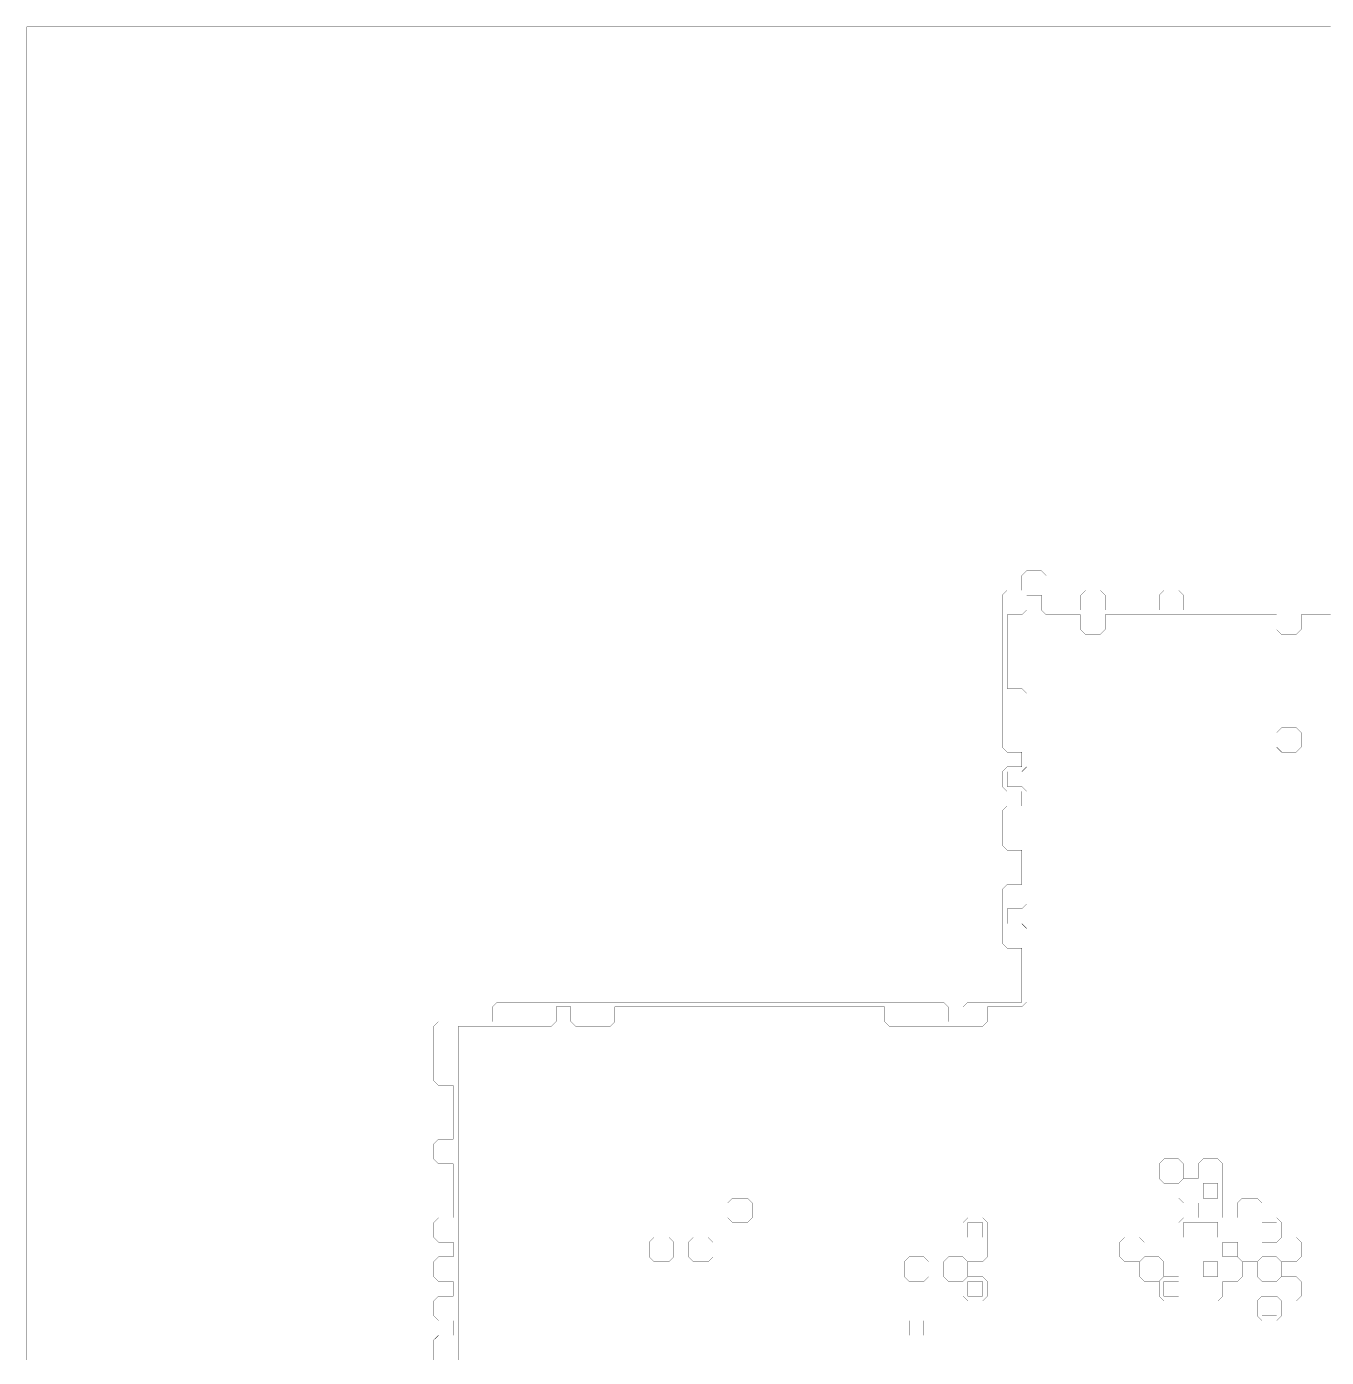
# Model space of a CAD drawing. Header units: metres. Extents: x 0 to 4990, y -4990 to 0.
# Drawn here: x 0 to 2589, y -2651 to 0 of the extents above; entities that cross this region are included whole.
import ezdxf

# ---------------------------------------------------------------- set-up
doc = ezdxf.new("R2010")
doc.units = ezdxf.units.M
doc.layers.add('conductor', color=1, linetype='Continuous')
doc.layers.add('substrate', color=5, linetype='Continuous')

msp = doc.modelspace()

# ---------------------------------------------------------------- linework, layer by layer
at = {"layer": 'conductor', "const_width": 0.5}
msp.add_lwpolyline([(2597.65625, -1171.875), (2587.890625, -1171.875), (2578.125, -1171.875), (2568.359375, -1171.875), (2558.59375, -1171.875), (2548.828125, -1171.875), (2539.0625, -1171.875), (2539.0625, -1181.640625), (2539.0625, -1191.40625), (2539.0625, -1201.171875), (2529.296875, -1210.9375), (2519.53125, -1210.9375), (2509.765625, -1210.9375), (2500, -1210.9375), (2490.234375, -1201.171875), (2490.234375, -1191.40625), (2490.234375, -1181.640625), (2490.234375, -1171.875), (2480.46875, -1171.875), (2470.703125, -1171.875), (2460.9375, -1171.875), (2451.171875, -1171.875), (2441.40625, -1171.875), (2431.640625, -1171.875), (2421.875, -1171.875), (2412.109375, -1171.875), (2402.34375, -1171.875), (2392.578125, -1171.875), (2382.8125, -1171.875), (2373.046875, -1171.875), (2363.28125, -1171.875), (2353.515625, -1171.875), (2343.75, -1171.875), (2333.984375, -1171.875), (2324.21875, -1171.875), (2314.453125, -1171.875), (2304.6875, -1171.875), (2294.921875, -1171.875), (2285.15625, -1171.875), (2275.390625, -1171.875), (2265.625, -1171.875), (2255.859375, -1171.875), (2246.09375, -1171.875), (2236.328125, -1171.875), (2226.5625, -1171.875), (2216.796875, -1171.875), (2207.03125, -1171.875), (2197.265625, -1171.875), (2187.5, -1171.875), (2177.734375, -1171.875), (2167.96875, -1171.875), (2158.203125, -1171.875), (2148.4375, -1171.875), (2148.4375, -1181.640625), (2148.4375, -1191.40625), (2148.4375, -1201.171875), (2138.671875, -1210.9375), (2128.90625, -1210.9375), (2119.140625, -1210.9375), (2109.375, -1210.9375), (2099.609375, -1201.171875), (2099.609375, -1191.40625), (2099.609375, -1181.640625), (2099.609375, -1171.875), (2089.84375, -1171.875), (2080.078125, -1171.875), (2070.3125, -1171.875), (2060.546875, -1171.875), (2050.78125, -1171.875), (2041.015625, -1171.875), (2031.25, -1171.875), (2021.484375, -1162.109375), (2021.484375, -1152.34375), (2021.484375, -1142.578125), (2021.484375, -1132.8125), (2011.71875, -1132.8125), (2001.953125, -1132.8125), (1992.1875, -1132.8125), (1992.1875, -1142.578125), (1992.1875, -1152.34375), (1992.1875, -1162.109375), (1982.421875, -1171.875), (1972.65625, -1171.875), (1962.890625, -1171.875), (1953.125, -1171.875), (1953.125, -1181.640625), (1953.125, -1191.40625), (1953.125, -1201.171875), (1953.125, -1210.9375), (1953.125, -1220.703125), (1953.125, -1230.46875), (1953.125, -1240.234375), (1953.125, -1250), (1953.125, -1259.765625), (1953.125, -1269.53125), (1953.125, -1279.296875), (1953.125, -1289.0625), (1953.125, -1298.828125), (1953.125, -1308.59375), (1953.125, -1318.359375), (1962.890625, -1318.359375), (1972.65625, -1318.359375), (1982.421875, -1318.359375), (1992.1875, -1328.125), (1992.1875, -1337.890625), (1992.1875, -1347.65625), (1992.1875, -1357.421875), (1992.1875, -1367.1875), (1992.1875, -1376.953125), (1992.1875, -1386.71875), (1992.1875, -1396.484375), (1992.1875, -1406.25), (1992.1875, -1416.015625), (1992.1875, -1425.78125), (1992.1875, -1435.546875), (1992.1875, -1445.3125), (1992.1875, -1455.078125), (1992.1875, -1464.84375), (1992.1875, -1474.609375), (1982.421875, -1484.375), (1972.65625, -1484.375), (1962.890625, -1484.375), (1953.125, -1484.375), (1953.125, -1494.140625), (1953.125, -1503.90625), (1953.125, -1513.671875), (1962.890625, -1513.671875), (1972.65625, -1513.671875), (1982.421875, -1513.671875), (1992.1875, -1523.4375), (1992.1875, -1533.203125), (1992.1875, -1542.96875), (1992.1875, -1552.734375), (1992.1875, -1562.5), (1992.1875, -1572.265625), (1992.1875, -1582.03125), (1992.1875, -1591.796875), (1992.1875, -1601.5625), (1992.1875, -1611.328125), (1992.1875, -1621.09375), (1992.1875, -1630.859375), (1992.1875, -1640.625), (1992.1875, -1650.390625), (1992.1875, -1660.15625), (1992.1875, -1669.921875), (1992.1875, -1679.6875), (1992.1875, -1689.453125), (1992.1875, -1699.21875), (1992.1875, -1708.984375), (1992.1875, -1718.75), (1992.1875, -1728.515625), (1992.1875, -1738.28125), (1992.1875, -1748.046875), (1982.421875, -1757.8125), (1972.65625, -1757.8125), (1962.890625, -1757.8125), (1953.125, -1757.8125), (1953.125, -1767.578125), (1953.125, -1777.34375), (1953.125, -1787.109375), (1962.890625, -1787.109375), (1972.65625, -1787.109375), (1982.421875, -1787.109375), (1992.1875, -1796.875), (1992.1875, -1806.640625), (1992.1875, -1816.40625), (1992.1875, -1826.171875), (1992.1875, -1835.9375), (1992.1875, -1845.703125), (1992.1875, -1855.46875), (1992.1875, -1865.234375), (1992.1875, -1875), (1992.1875, -1884.765625), (1992.1875, -1894.53125), (1992.1875, -1904.296875), (1992.1875, -1914.0625), (1992.1875, -1923.828125), (1992.1875, -1933.59375), (1992.1875, -1943.359375), (1982.421875, -1953.125), (1972.65625, -1953.125), (1962.890625, -1953.125), (1953.125, -1953.125), (1943.359375, -1953.125), (1933.59375, -1953.125), (1923.828125, -1953.125), (1914.0625, -1953.125), (1914.0625, -1962.890625), (1914.0625, -1972.65625), (1914.0625, -1982.421875), (1904.296875, -1992.1875), (1894.53125, -1992.1875), (1884.765625, -1992.1875), (1875, -1992.1875), (1865.234375, -1992.1875), (1855.46875, -1992.1875), (1845.703125, -1992.1875), (1835.9375, -1992.1875), (1826.171875, -1992.1875), (1816.40625, -1992.1875), (1806.640625, -1992.1875), (1796.875, -1992.1875), (1787.109375, -1992.1875), (1777.34375, -1992.1875), (1767.578125, -1992.1875), (1757.8125, -1992.1875), (1748.046875, -1992.1875), (1738.28125, -1992.1875), (1728.515625, -1992.1875), (1718.75, -1992.1875), (1708.984375, -1982.421875), (1708.984375, -1972.65625), (1708.984375, -1962.890625), (1708.984375, -1953.125), (1699.21875, -1953.125), (1689.453125, -1953.125), (1679.6875, -1953.125), (1669.921875, -1953.125), (1660.15625, -1953.125), (1650.390625, -1953.125), (1640.625, -1953.125), (1630.859375, -1953.125), (1621.09375, -1953.125), (1611.328125, -1953.125), (1601.5625, -1953.125), (1591.796875, -1953.125), (1582.03125, -1953.125), (1572.265625, -1953.125), (1562.5, -1953.125), (1552.734375, -1953.125), (1542.96875, -1953.125), (1533.203125, -1953.125), (1523.4375, -1953.125), (1513.671875, -1953.125), (1503.90625, -1953.125), (1494.140625, -1953.125), (1484.375, -1953.125), (1474.609375, -1953.125), (1464.84375, -1953.125), (1455.078125, -1953.125), (1445.3125, -1953.125), (1435.546875, -1953.125), (1425.78125, -1953.125), (1416.015625, -1953.125), (1406.25, -1953.125), (1396.484375, -1953.125), (1386.71875, -1953.125), (1376.953125, -1953.125), (1367.1875, -1953.125), (1357.421875, -1953.125), (1347.65625, -1953.125), (1337.890625, -1953.125), (1328.125, -1953.125), (1318.359375, -1953.125), (1308.59375, -1953.125), (1298.828125, -1953.125), (1289.0625, -1953.125), (1279.296875, -1953.125), (1269.53125, -1953.125), (1259.765625, -1953.125), (1250, -1953.125), (1240.234375, -1953.125), (1230.46875, -1953.125), (1220.703125, -1953.125), (1210.9375, -1953.125), (1201.171875, -1953.125), (1191.40625, -1953.125), (1181.640625, -1953.125), (1171.875, -1953.125), (1171.875, -1962.890625), (1171.875, -1972.65625), (1171.875, -1982.421875), (1162.109375, -1992.1875), (1152.34375, -1992.1875), (1142.578125, -1992.1875), (1132.8125, -1992.1875), (1123.046875, -1992.1875), (1113.28125, -1992.1875), (1103.515625, -1992.1875), (1093.75, -1992.1875), (1083.984375, -1982.421875), (1083.984375, -1972.65625), (1083.984375, -1962.890625), (1083.984375, -1953.125), (1074.21875, -1953.125), (1064.453125, -1953.125), (1054.6875, -1953.125), (1054.6875, -1962.890625), (1054.6875, -1972.65625), (1054.6875, -1982.421875), (1044.921875, -1992.1875), (1035.15625, -1992.1875), (1025.390625, -1992.1875), (1015.625, -1992.1875), (1005.859375, -1992.1875), (996.09375, -1992.1875), (986.328125, -1992.1875), (976.5625, -1992.1875), (966.796875, -1992.1875), (957.03125, -1992.1875), (947.265625, -1992.1875), (937.5, -1992.1875), (927.734375, -1992.1875), (917.96875, -1992.1875), (908.203125, -1992.1875), (898.4375, -1992.1875), (888.671875, -1992.1875), (878.90625, -1992.1875), (869.140625, -1992.1875), (859.375, -1992.1875), (859.375, -2001.953125), (859.375, -2011.71875), (859.375, -2021.484375), (859.375, -2031.25), (859.375, -2041.015625), (859.375, -2050.78125), (859.375, -2060.546875), (859.375, -2070.3125), (859.375, -2080.078125), (859.375, -2089.84375), (859.375, -2099.609375), (859.375, -2109.375), (859.375, -2119.140625), (859.375, -2128.90625), (859.375, -2138.671875), (859.375, -2148.4375), (859.375, -2158.203125), (859.375, -2167.96875), (859.375, -2177.734375), (859.375, -2187.5), (859.375, -2197.265625), (859.375, -2207.03125), (859.375, -2216.796875), (859.375, -2226.5625), (859.375, -2236.328125), (859.375, -2246.09375), (859.375, -2255.859375), (859.375, -2265.625), (859.375, -2275.390625), (859.375, -2285.15625), (859.375, -2294.921875), (859.375, -2304.6875), (859.375, -2314.453125), (859.375, -2324.21875), (859.375, -2333.984375), (859.375, -2343.75), (859.375, -2353.515625), (859.375, -2363.28125), (859.375, -2373.046875), (859.375, -2382.8125), (859.375, -2392.578125), (859.375, -2402.34375), (859.375, -2412.109375), (859.375, -2421.875), (859.375, -2431.640625), (859.375, -2441.40625), (859.375, -2451.171875), (859.375, -2460.9375), (859.375, -2470.703125), (859.375, -2480.46875), (859.375, -2490.234375), (859.375, -2500), (859.375, -2509.765625), (859.375, -2519.53125), (859.375, -2529.296875), (859.375, -2539.0625), (859.375, -2548.828125), (859.375, -2558.59375), (859.375, -2568.359375), (859.375, -2578.125), (859.375, -2587.890625), (859.375, -2597.65625), (859.375, -2607.421875), (859.375, -2617.1875), (859.375, -2626.953125), (859.375, -2636.71875), (859.375, -2646.484375), (859.375, -2656.25)], dxfattribs=at)
for points in [[(2490.234375, -1406.25), (2500, -1396.484375), (2509.765625, -1396.484375), (2519.53125, -1396.484375), (2529.296875, -1396.484375), (2539.0625, -1406.25), (2539.0625, -1416.015625), (2539.0625, -1425.78125), (2539.0625, -1435.546875), (2529.296875, -1445.3125), (2519.53125, -1445.3125), (2509.765625, -1445.3125), (2500, -1445.3125), (2490.234375, -1435.546875), (2490.234375, -1425.78125), (2490.234375, -1416.015625)], [(2333.984375, -2265.625), (2343.75, -2255.859375), (2353.515625, -2255.859375), (2363.28125, -2255.859375), (2373.046875, -2255.859375), (2382.8125, -2265.625), (2382.8125, -2275.390625), (2382.8125, -2285.15625), (2382.8125, -2294.921875), (2382.8125, -2304.6875), (2382.8125, -2314.453125), (2382.8125, -2324.21875), (2382.8125, -2333.984375), (2382.8125, -2343.75), (2382.8125, -2353.515625), (2382.8125, -2363.28125), (2382.8125, -2373.046875), (2392.578125, -2373.046875), (2402.34375, -2373.046875), (2412.109375, -2373.046875), (2412.109375, -2363.28125), (2412.109375, -2353.515625), (2412.109375, -2343.75), (2421.875, -2333.984375), (2431.640625, -2333.984375), (2441.40625, -2333.984375), (2451.171875, -2333.984375), (2460.9375, -2343.75), (2460.9375, -2353.515625), (2460.9375, -2363.28125), (2460.9375, -2373.046875), (2470.703125, -2373.046875), (2480.46875, -2373.046875), (2490.234375, -2373.046875), (2500, -2382.8125), (2500, -2392.578125), (2500, -2402.34375), (2500, -2412.109375), (2490.234375, -2421.875), (2480.46875, -2421.875), (2470.703125, -2421.875), (2460.9375, -2421.875), (2460.9375, -2431.640625), (2460.9375, -2441.40625), (2460.9375, -2451.171875), (2451.171875, -2460.9375), (2441.40625, -2460.9375), (2431.640625, -2460.9375), (2421.875, -2460.9375), (2412.109375, -2451.171875), (2412.109375, -2441.40625), (2412.109375, -2431.640625), (2412.109375, -2421.875), (2402.34375, -2421.875), (2392.578125, -2421.875), (2382.8125, -2421.875), (2382.8125, -2431.640625), (2382.8125, -2441.40625), (2382.8125, -2451.171875), (2392.578125, -2451.171875), (2402.34375, -2451.171875), (2412.109375, -2451.171875), (2421.875, -2460.9375), (2421.875, -2470.703125), (2421.875, -2480.46875), (2421.875, -2490.234375), (2412.109375, -2500), (2402.34375, -2500), (2392.578125, -2500), (2382.8125, -2500), (2382.8125, -2509.765625), (2382.8125, -2519.53125), (2382.8125, -2529.296875), (2373.046875, -2539.0625), (2363.28125, -2539.0625), (2353.515625, -2539.0625), (2343.75, -2539.0625), (2333.984375, -2539.0625), (2324.21875, -2539.0625), (2314.453125, -2539.0625), (2304.6875, -2539.0625), (2294.921875, -2539.0625), (2285.15625, -2539.0625), (2275.390625, -2539.0625), (2265.625, -2539.0625), (2255.859375, -2529.296875), (2255.859375, -2519.53125), (2255.859375, -2509.765625), (2255.859375, -2500), (2265.625, -2490.234375), (2275.390625, -2490.234375), (2285.15625, -2490.234375), (2294.921875, -2490.234375), (2294.921875, -2480.46875), (2294.921875, -2470.703125), (2294.921875, -2460.9375), (2294.921875, -2451.171875), (2294.921875, -2441.40625), (2294.921875, -2431.640625), (2294.921875, -2421.875), (2294.921875, -2412.109375), (2294.921875, -2402.34375), (2294.921875, -2392.578125), (2294.921875, -2382.8125), (2304.6875, -2373.046875), (2314.453125, -2373.046875), (2324.21875, -2373.046875), (2333.984375, -2373.046875), (2333.984375, -2363.28125), (2333.984375, -2353.515625), (2333.984375, -2343.75), (2324.21875, -2343.75), (2314.453125, -2343.75), (2304.6875, -2343.75), (2294.921875, -2333.984375), (2294.921875, -2324.21875), (2294.921875, -2314.453125), (2294.921875, -2304.6875), (2304.6875, -2294.921875), (2314.453125, -2294.921875), (2324.21875, -2294.921875), (2333.984375, -2294.921875), (2333.984375, -2285.15625), (2333.984375, -2275.390625)], [(2255.859375, -2265.625), (2265.625, -2255.859375), (2275.390625, -2255.859375), (2285.15625, -2255.859375), (2294.921875, -2255.859375), (2304.6875, -2265.625), (2304.6875, -2275.390625), (2304.6875, -2285.15625), (2304.6875, -2294.921875), (2294.921875, -2304.6875), (2285.15625, -2304.6875), (2275.390625, -2304.6875), (2265.625, -2304.6875), (2255.859375, -2294.921875), (2255.859375, -2285.15625), (2255.859375, -2275.390625)], [(1396.484375, -2343.75), (1406.25, -2333.984375), (1416.015625, -2333.984375), (1425.78125, -2333.984375), (1435.546875, -2333.984375), (1445.3125, -2343.75), (1445.3125, -2353.515625), (1445.3125, -2363.28125), (1445.3125, -2373.046875), (1435.546875, -2382.8125), (1425.78125, -2382.8125), (1416.015625, -2382.8125), (1406.25, -2382.8125), (1396.484375, -2373.046875), (1396.484375, -2363.28125), (1396.484375, -2353.515625)], [(1865.234375, -2382.8125), (1875, -2373.046875), (1884.765625, -2373.046875), (1894.53125, -2373.046875), (1904.296875, -2373.046875), (1914.0625, -2382.8125), (1914.0625, -2392.578125), (1914.0625, -2402.34375), (1914.0625, -2412.109375), (1914.0625, -2421.875), (1914.0625, -2431.640625), (1914.0625, -2441.40625), (1914.0625, -2451.171875), (1904.296875, -2460.9375), (1894.53125, -2460.9375), (1884.765625, -2460.9375), (1875, -2460.9375), (1865.234375, -2451.171875), (1865.234375, -2441.40625), (1865.234375, -2431.640625), (1865.234375, -2421.875), (1865.234375, -2412.109375), (1865.234375, -2402.34375), (1865.234375, -2392.578125)], [(1240.234375, -2421.875), (1250, -2412.109375), (1259.765625, -2412.109375), (1269.53125, -2412.109375), (1279.296875, -2412.109375), (1289.0625, -2421.875), (1289.0625, -2431.640625), (1289.0625, -2441.40625), (1289.0625, -2451.171875), (1279.296875, -2460.9375), (1269.53125, -2460.9375), (1259.765625, -2460.9375), (1250, -2460.9375), (1240.234375, -2451.171875), (1240.234375, -2441.40625), (1240.234375, -2431.640625)], [(1318.359375, -2421.875), (1328.125, -2412.109375), (1337.890625, -2412.109375), (1347.65625, -2412.109375), (1357.421875, -2412.109375), (1367.1875, -2421.875), (1367.1875, -2431.640625), (1367.1875, -2441.40625), (1367.1875, -2451.171875), (1357.421875, -2460.9375), (1347.65625, -2460.9375), (1337.890625, -2460.9375), (1328.125, -2460.9375), (1318.359375, -2451.171875), (1318.359375, -2441.40625), (1318.359375, -2431.640625)], [(2177.734375, -2421.875), (2187.5, -2412.109375), (2197.265625, -2412.109375), (2207.03125, -2412.109375), (2216.796875, -2412.109375), (2226.5625, -2421.875), (2226.5625, -2431.640625), (2226.5625, -2441.40625), (2226.5625, -2451.171875), (2216.796875, -2460.9375), (2207.03125, -2460.9375), (2197.265625, -2460.9375), (2187.5, -2460.9375), (2177.734375, -2451.171875), (2177.734375, -2441.40625), (2177.734375, -2431.640625)], [(2490.234375, -2421.875), (2500, -2412.109375), (2509.765625, -2412.109375), (2519.53125, -2412.109375), (2529.296875, -2412.109375), (2539.0625, -2421.875), (2539.0625, -2431.640625), (2539.0625, -2441.40625), (2539.0625, -2451.171875), (2529.296875, -2460.9375), (2519.53125, -2460.9375), (2509.765625, -2460.9375), (2500, -2460.9375), (2490.234375, -2451.171875), (2490.234375, -2441.40625), (2490.234375, -2431.640625)], [(1748.046875, -2460.9375), (1757.8125, -2451.171875), (1767.578125, -2451.171875), (1777.34375, -2451.171875), (1787.109375, -2451.171875), (1796.875, -2460.9375), (1796.875, -2470.703125), (1796.875, -2480.46875), (1796.875, -2490.234375), (1787.109375, -2500), (1777.34375, -2500), (1767.578125, -2500), (1757.8125, -2500), (1748.046875, -2490.234375), (1748.046875, -2480.46875), (1748.046875, -2470.703125)], [(1826.171875, -2460.9375), (1835.9375, -2451.171875), (1845.703125, -2451.171875), (1855.46875, -2451.171875), (1865.234375, -2451.171875), (1875, -2460.9375), (1875, -2470.703125), (1875, -2480.46875), (1875, -2490.234375), (1865.234375, -2500), (1855.46875, -2500), (1845.703125, -2500), (1835.9375, -2500), (1826.171875, -2490.234375), (1826.171875, -2480.46875), (1826.171875, -2470.703125)], [(2216.796875, -2460.9375), (2226.5625, -2451.171875), (2236.328125, -2451.171875), (2246.09375, -2451.171875), (2255.859375, -2451.171875), (2265.625, -2460.9375), (2265.625, -2470.703125), (2265.625, -2480.46875), (2265.625, -2490.234375), (2255.859375, -2500), (2246.09375, -2500), (2236.328125, -2500), (2226.5625, -2500), (2216.796875, -2490.234375), (2216.796875, -2480.46875), (2216.796875, -2470.703125)], [(2451.171875, -2460.9375), (2460.9375, -2451.171875), (2470.703125, -2451.171875), (2480.46875, -2451.171875), (2490.234375, -2451.171875), (2500, -2460.9375), (2500, -2470.703125), (2500, -2480.46875), (2500, -2490.234375), (2490.234375, -2500), (2480.46875, -2500), (2470.703125, -2500), (2460.9375, -2500), (2451.171875, -2490.234375), (2451.171875, -2480.46875), (2451.171875, -2470.703125)], [(1865.234375, -2500), (1875, -2490.234375), (1884.765625, -2490.234375), (1894.53125, -2490.234375), (1904.296875, -2490.234375), (1914.0625, -2500), (1914.0625, -2509.765625), (1914.0625, -2519.53125), (1914.0625, -2529.296875), (1904.296875, -2539.0625), (1894.53125, -2539.0625), (1884.765625, -2539.0625), (1875, -2539.0625), (1865.234375, -2529.296875), (1865.234375, -2519.53125), (1865.234375, -2509.765625)], [(2490.234375, -2500), (2500, -2490.234375), (2509.765625, -2490.234375), (2519.53125, -2490.234375), (2529.296875, -2490.234375), (2539.0625, -2500), (2539.0625, -2509.765625), (2539.0625, -2519.53125), (2539.0625, -2529.296875), (2529.296875, -2539.0625), (2519.53125, -2539.0625), (2509.765625, -2539.0625), (2500, -2539.0625), (2490.234375, -2529.296875), (2490.234375, -2519.53125), (2490.234375, -2509.765625)], [(2451.171875, -2539.0625), (2460.9375, -2529.296875), (2470.703125, -2529.296875), (2480.46875, -2529.296875), (2490.234375, -2529.296875), (2500, -2539.0625), (2500, -2548.828125), (2500, -2558.59375), (2500, -2568.359375), (2490.234375, -2578.125), (2480.46875, -2578.125), (2470.703125, -2578.125), (2460.9375, -2578.125), (2451.171875, -2568.359375), (2451.171875, -2558.59375), (2451.171875, -2548.828125)]]:
    msp.add_lwpolyline(points, close=True, dxfattribs=at)
at = {"layer": 'substrate', "const_width": 0.5}
for points in [[(2597.65625, 0), (2587.890625, 0), (2578.125, 0), (2568.359375, 0), (2558.59375, 0), (2548.828125, 0), (2539.0625, 0), (2529.296875, 0), (2519.53125, 0), (2509.765625, 0), (2500, 0), (2490.234375, 0), (2480.46875, 0), (2470.703125, 0), (2460.9375, 0), (2451.171875, 0), (2441.40625, 0), (2431.640625, 0), (2421.875, 0), (2412.109375, 0), (2402.34375, 0), (2392.578125, 0), (2382.8125, 0), (2373.046875, 0), (2363.28125, 0), (2353.515625, 0), (2343.75, 0), (2333.984375, 0), (2324.21875, 0), (2314.453125, 0), (2304.6875, 0), (2294.921875, 0), (2285.15625, 0), (2275.390625, 0), (2265.625, 0), (2255.859375, 0), (2246.09375, 0), (2236.328125, 0), (2226.5625, 0), (2216.796875, 0), (2207.03125, 0), (2197.265625, 0), (2187.5, 0), (2177.734375, 0), (2167.96875, 0), (2158.203125, 0), (2148.4375, 0), (2138.671875, 0), (2128.90625, 0), (2119.140625, 0), (2109.375, 0), (2099.609375, 0), (2089.84375, 0), (2080.078125, 0), (2070.3125, 0), (2060.546875, 0), (2050.78125, 0), (2041.015625, 0), (2031.25, 0), (2021.484375, 0), (2011.71875, 0), (2001.953125, 0), (1992.1875, 0), (1982.421875, 0), (1972.65625, 0), (1962.890625, 0), (1953.125, 0), (1943.359375, 0), (1933.59375, 0), (1923.828125, 0), (1914.0625, 0), (1904.296875, 0), (1894.53125, 0), (1884.765625, 0), (1875, 0), (1865.234375, 0), (1855.46875, 0), (1845.703125, 0), (1835.9375, 0), (1826.171875, 0), (1816.40625, 0), (1806.640625, 0), (1796.875, 0), (1787.109375, 0), (1777.34375, 0), (1767.578125, 0), (1757.8125, 0), (1748.046875, 0), (1738.28125, 0), (1728.515625, 0), (1718.75, 0), (1708.984375, 0), (1699.21875, 0), (1689.453125, 0), (1679.6875, 0), (1669.921875, 0), (1660.15625, 0), (1650.390625, 0), (1640.625, 0), (1630.859375, 0), (1621.09375, 0), (1611.328125, 0), (1601.5625, 0), (1591.796875, 0), (1582.03125, 0), (1572.265625, 0), (1562.5, 0), (1552.734375, 0), (1542.96875, 0), (1533.203125, 0), (1523.4375, 0), (1513.671875, 0), (1503.90625, 0), (1494.140625, 0), (1484.375, 0), (1474.609375, 0), (1464.84375, 0), (1455.078125, 0), (1445.3125, 0), (1435.546875, 0), (1425.78125, 0), (1416.015625, 0), (1406.25, 0), (1396.484375, 0), (1386.71875, 0), (1376.953125, 0), (1367.1875, 0), (1357.421875, 0), (1347.65625, 0), (1337.890625, 0), (1328.125, 0), (1318.359375, 0), (1308.59375, 0), (1298.828125, 0), (1289.0625, 0), (1279.296875, 0), (1269.53125, 0), (1259.765625, 0), (1250, 0), (1240.234375, 0), (1230.46875, 0), (1220.703125, 0), (1210.9375, 0), (1201.171875, 0), (1191.40625, 0), (1181.640625, 0), (1171.875, 0), (1162.109375, 0), (1152.34375, 0), (1142.578125, 0), (1132.8125, 0), (1123.046875, 0), (1113.28125, 0), (1103.515625, 0), (1093.75, 0), (1083.984375, 0), (1074.21875, 0), (1064.453125, 0), (1054.6875, 0), (1044.921875, 0), (1035.15625, 0), (1025.390625, 0), (1015.625, 0), (1005.859375, 0), (996.09375, 0), (986.328125, 0), (976.5625, 0), (966.796875, 0), (957.03125, 0), (947.265625, 0), (937.5, 0), (927.734375, 0), (917.96875, 0), (908.203125, 0), (898.4375, 0), (888.671875, 0), (878.90625, 0), (869.140625, 0), (859.375, 0), (849.609375, 0), (839.84375, 0), (830.078125, 0), (820.3125, 0), (810.546875, 0), (800.78125, 0), (791.015625, 0), (781.25, 0), (771.484375, 0), (761.71875, 0), (751.953125, 0), (742.1875, 0), (732.421875, 0), (722.65625, 0), (712.890625, 0), (703.125, 0), (693.359375, 0), (683.59375, 0), (673.828125, 0), (664.0625, 0), (654.296875, 0), (644.53125, 0), (634.765625, 0), (625, 0), (615.234375, 0), (605.46875, 0), (595.703125, 0), (585.9375, 0), (576.171875, 0), (566.40625, 0), (556.640625, 0), (546.875, 0), (537.109375, 0), (527.34375, 0), (517.578125, 0), (507.8125, 0), (498.046875, 0), (488.28125, 0), (478.515625, 0), (468.75, 0), (458.984375, 0), (449.21875, 0), (439.453125, 0), (429.6875, 0), (419.921875, 0), (410.15625, 0), (400.390625, 0), (390.625, 0), (380.859375, 0), (371.09375, 0), (361.328125, 0), (351.5625, 0), (341.796875, 0), (332.03125, 0), (322.265625, 0), (312.5, 0), (302.734375, 0), (292.96875, 0), (283.203125, 0), (273.4375, 0), (263.671875, 0), (253.90625, 0), (244.140625, 0), (234.375, 0), (224.609375, 0), (214.84375, 0), (205.078125, 0), (195.3125, 0), (185.546875, 0), (175.78125, 0), (166.015625, 0), (156.25, 0), (146.484375, 0), (136.71875, 0), (126.953125, 0), (117.1875, 0), (107.421875, 0), (97.65625, 0), (87.890625, 0), (78.125, 0), (68.359375, 0), (58.59375, 0), (48.828125, 0), (39.0625, 0), (29.296875, 0), (19.53125, 0), (9.765625, 0), (0, 0), (0, -9.765625), (0, -19.53125), (0, -29.296875), (0, -39.0625), (0, -48.828125), (0, -58.59375), (0, -68.359375), (0, -78.125), (0, -87.890625), (0, -97.65625), (0, -107.421875), (0, -117.1875), (0, -126.953125), (0, -136.71875), (0, -146.484375), (0, -156.25), (0, -166.015625), (0, -175.78125), (0, -185.546875), (0, -195.3125), (0, -205.078125), (0, -214.84375), (0, -224.609375), (0, -234.375), (0, -244.140625), (0, -253.90625), (0, -263.671875), (0, -273.4375), (0, -283.203125), (0, -292.96875), (0, -302.734375), (0, -312.5), (0, -322.265625), (0, -332.03125), (0, -341.796875), (0, -351.5625), (0, -361.328125), (0, -371.09375), (0, -380.859375), (0, -390.625), (0, -400.390625), (0, -410.15625), (0, -419.921875), (0, -429.6875), (0, -439.453125), (0, -449.21875), (0, -458.984375), (0, -468.75), (0, -478.515625), (0, -488.28125), (0, -498.046875), (0, -507.8125), (0, -517.578125), (0, -527.34375), (0, -537.109375), (0, -546.875), (0, -556.640625), (0, -566.40625), (0, -576.171875), (0, -585.9375), (0, -595.703125), (0, -605.46875), (0, -615.234375), (0, -625), (0, -634.765625), (0, -644.53125), (0, -654.296875), (0, -664.0625), (0, -673.828125), (0, -683.59375), (0, -693.359375), (0, -703.125), (0, -712.890625), (0, -722.65625), (0, -732.421875), (0, -742.1875), (0, -751.953125), (0, -761.71875), (0, -771.484375), (0, -781.25), (0, -791.015625), (0, -800.78125), (0, -810.546875), (0, -820.3125), (0, -830.078125), (0, -839.84375), (0, -849.609375), (0, -859.375), (0, -869.140625), (0, -878.90625), (0, -888.671875), (0, -898.4375), (0, -908.203125), (0, -917.96875), (0, -927.734375), (0, -937.5), (0, -947.265625), (0, -957.03125), (0, -966.796875), (0, -976.5625), (0, -986.328125), (0, -996.09375), (0, -1005.859375), (0, -1015.625), (0, -1025.390625), (0, -1035.15625), (0, -1044.921875), (0, -1054.6875), (0, -1064.453125), (0, -1074.21875), (0, -1083.984375), (0, -1093.75), (0, -1103.515625), (0, -1113.28125), (0, -1123.046875), (0, -1132.8125), (0, -1142.578125), (0, -1152.34375), (0, -1162.109375), (0, -1171.875), (0, -1181.640625), (0, -1191.40625), (0, -1201.171875), (0, -1210.9375), (0, -1220.703125), (0, -1230.46875), (0, -1240.234375), (0, -1250), (0, -1259.765625), (0, -1269.53125), (0, -1279.296875), (0, -1289.0625), (0, -1298.828125), (0, -1308.59375), (0, -1318.359375), (0, -1328.125), (0, -1337.890625), (0, -1347.65625), (0, -1357.421875), (0, -1367.1875), (0, -1376.953125), (0, -1386.71875), (0, -1396.484375), (0, -1406.25), (0, -1416.015625), (0, -1425.78125), (0, -1435.546875), (0, -1445.3125), (0, -1455.078125), (0, -1464.84375), (0, -1474.609375), (0, -1484.375), (0, -1494.140625), (0, -1503.90625), (0, -1513.671875), (0, -1523.4375), (0, -1533.203125), (0, -1542.96875), (0, -1552.734375), (0, -1562.5), (0, -1572.265625), (0, -1582.03125), (0, -1591.796875), (0, -1601.5625), (0, -1611.328125), (0, -1621.09375), (0, -1630.859375), (0, -1640.625), (0, -1650.390625), (0, -1660.15625), (0, -1669.921875), (0, -1679.6875), (0, -1689.453125), (0, -1699.21875), (0, -1708.984375), (0, -1718.75), (0, -1728.515625), (0, -1738.28125), (0, -1748.046875), (0, -1757.8125), (0, -1767.578125), (0, -1777.34375), (0, -1787.109375), (0, -1796.875), (0, -1806.640625), (0, -1816.40625), (0, -1826.171875), (0, -1835.9375), (0, -1845.703125), (0, -1855.46875), (0, -1865.234375), (0, -1875), (0, -1884.765625), (0, -1894.53125), (0, -1904.296875), (0, -1914.0625), (0, -1923.828125), (0, -1933.59375), (0, -1943.359375), (0, -1953.125), (0, -1962.890625), (0, -1972.65625), (0, -1982.421875), (0, -1992.1875), (0, -2001.953125), (0, -2011.71875), (0, -2021.484375), (0, -2031.25), (0, -2041.015625), (0, -2050.78125), (0, -2060.546875), (0, -2070.3125), (0, -2080.078125), (0, -2089.84375), (0, -2099.609375), (0, -2109.375), (0, -2119.140625), (0, -2128.90625), (0, -2138.671875), (0, -2148.4375), (0, -2158.203125), (0, -2167.96875), (0, -2177.734375), (0, -2187.5), (0, -2197.265625), (0, -2207.03125), (0, -2216.796875), (0, -2226.5625), (0, -2236.328125), (0, -2246.09375), (0, -2255.859375), (0, -2265.625), (0, -2275.390625), (0, -2285.15625), (0, -2294.921875), (0, -2304.6875), (0, -2314.453125), (0, -2324.21875), (0, -2333.984375), (0, -2343.75), (0, -2353.515625), (0, -2363.28125), (0, -2373.046875), (0, -2382.8125), (0, -2392.578125), (0, -2402.34375), (0, -2412.109375), (0, -2421.875), (0, -2431.640625), (0, -2441.40625), (0, -2451.171875), (0, -2460.9375), (0, -2470.703125), (0, -2480.46875), (0, -2490.234375), (0, -2500), (0, -2509.765625), (0, -2519.53125), (0, -2529.296875), (0, -2539.0625), (0, -2548.828125), (0, -2558.59375), (0, -2568.359375), (0, -2578.125), (0, -2587.890625), (0, -2597.65625), (0, -2607.421875), (0, -2617.1875), (0, -2626.953125), (0, -2636.71875), (0, -2646.484375), (0, -2656.25)], [(810.546875, -2656.25), (810.546875, -2646.484375), (810.546875, -2636.71875), (810.546875, -2626.953125), (810.546875, -2617.1875), (820.3125, -2607.421875), (830.078125, -2607.421875), (839.84375, -2607.421875), (849.609375, -2607.421875), (849.609375, -2597.65625), (849.609375, -2587.890625), (849.609375, -2578.125), (839.84375, -2578.125), (830.078125, -2578.125), (820.3125, -2578.125), (810.546875, -2568.359375), (810.546875, -2558.59375), (810.546875, -2548.828125), (810.546875, -2539.0625), (820.3125, -2529.296875), (830.078125, -2529.296875), (839.84375, -2529.296875), (849.609375, -2529.296875), (849.609375, -2519.53125), (849.609375, -2509.765625), (849.609375, -2500), (839.84375, -2500), (830.078125, -2500), (820.3125, -2500), (810.546875, -2490.234375), (810.546875, -2480.46875), (810.546875, -2470.703125), (810.546875, -2460.9375), (820.3125, -2451.171875), (830.078125, -2451.171875), (839.84375, -2451.171875), (849.609375, -2451.171875), (849.609375, -2441.40625), (849.609375, -2431.640625), (849.609375, -2421.875), (839.84375, -2421.875), (830.078125, -2421.875), (820.3125, -2421.875), (810.546875, -2412.109375), (810.546875, -2402.34375), (810.546875, -2392.578125), (810.546875, -2382.8125), (820.3125, -2373.046875), (830.078125, -2373.046875), (839.84375, -2373.046875), (849.609375, -2373.046875), (849.609375, -2363.28125), (849.609375, -2353.515625), (849.609375, -2343.75), (849.609375, -2333.984375), (849.609375, -2324.21875), (849.609375, -2314.453125), (849.609375, -2304.6875), (849.609375, -2294.921875), (849.609375, -2285.15625), (849.609375, -2275.390625), (849.609375, -2265.625), (839.84375, -2265.625), (830.078125, -2265.625), (820.3125, -2265.625), (810.546875, -2255.859375), (810.546875, -2246.09375), (810.546875, -2236.328125), (810.546875, -2226.5625), (820.3125, -2216.796875), (830.078125, -2216.796875), (839.84375, -2216.796875), (849.609375, -2216.796875), (849.609375, -2207.03125), (849.609375, -2197.265625), (849.609375, -2187.5), (849.609375, -2177.734375), (849.609375, -2167.96875), (849.609375, -2158.203125), (849.609375, -2148.4375), (849.609375, -2138.671875), (849.609375, -2128.90625), (849.609375, -2119.140625), (849.609375, -2109.375), (839.84375, -2109.375), (830.078125, -2109.375), (820.3125, -2109.375), (810.546875, -2099.609375), (810.546875, -2089.84375), (810.546875, -2080.078125), (810.546875, -2070.3125), (810.546875, -2060.546875), (810.546875, -2050.78125), (810.546875, -2041.015625), (810.546875, -2031.25), (810.546875, -2021.484375), (810.546875, -2011.71875), (810.546875, -2001.953125), (810.546875, -1992.1875), (820.3125, -1982.421875), (830.078125, -1982.421875), (839.84375, -1982.421875), (849.609375, -1982.421875), (859.375, -1982.421875), (869.140625, -1982.421875), (878.90625, -1982.421875), (888.671875, -1982.421875), (898.4375, -1982.421875), (908.203125, -1982.421875), (917.96875, -1982.421875), (927.734375, -1982.421875), (927.734375, -1972.65625), (927.734375, -1962.890625), (927.734375, -1953.125), (937.5, -1943.359375), (947.265625, -1943.359375), (957.03125, -1943.359375), (966.796875, -1943.359375), (976.5625, -1943.359375), (986.328125, -1943.359375), (996.09375, -1943.359375), (1005.859375, -1943.359375), (1015.625, -1943.359375), (1025.390625, -1943.359375), (1035.15625, -1943.359375), (1044.921875, -1943.359375), (1054.6875, -1943.359375), (1064.453125, -1943.359375), (1074.21875, -1943.359375), (1083.984375, -1943.359375), (1093.75, -1943.359375), (1103.515625, -1943.359375), (1113.28125, -1943.359375), (1123.046875, -1943.359375), (1132.8125, -1943.359375), (1142.578125, -1943.359375), (1152.34375, -1943.359375), (1162.109375, -1943.359375), (1171.875, -1943.359375), (1181.640625, -1943.359375), (1191.40625, -1943.359375), (1201.171875, -1943.359375), (1210.9375, -1943.359375), (1220.703125, -1943.359375), (1230.46875, -1943.359375), (1240.234375, -1943.359375), (1250, -1943.359375), (1259.765625, -1943.359375), (1269.53125, -1943.359375), (1279.296875, -1943.359375), (1289.0625, -1943.359375), (1298.828125, -1943.359375), (1308.59375, -1943.359375), (1318.359375, -1943.359375), (1328.125, -1943.359375), (1337.890625, -1943.359375), (1347.65625, -1943.359375), (1357.421875, -1943.359375), (1367.1875, -1943.359375), (1376.953125, -1943.359375), (1386.71875, -1943.359375), (1396.484375, -1943.359375), (1406.25, -1943.359375), (1416.015625, -1943.359375), (1425.78125, -1943.359375), (1435.546875, -1943.359375), (1445.3125, -1943.359375), (1455.078125, -1943.359375), (1464.84375, -1943.359375), (1474.609375, -1943.359375), (1484.375, -1943.359375), (1494.140625, -1943.359375), (1503.90625, -1943.359375), (1513.671875, -1943.359375), (1523.4375, -1943.359375), (1533.203125, -1943.359375), (1542.96875, -1943.359375), (1552.734375, -1943.359375), (1562.5, -1943.359375), (1572.265625, -1943.359375), (1582.03125, -1943.359375), (1591.796875, -1943.359375), (1601.5625, -1943.359375), (1611.328125, -1943.359375), (1621.09375, -1943.359375), (1630.859375, -1943.359375), (1640.625, -1943.359375), (1650.390625, -1943.359375), (1660.15625, -1943.359375), (1669.921875, -1943.359375), (1679.6875, -1943.359375), (1689.453125, -1943.359375), (1699.21875, -1943.359375), (1708.984375, -1943.359375), (1718.75, -1943.359375), (1728.515625, -1943.359375), (1738.28125, -1943.359375), (1748.046875, -1943.359375), (1757.8125, -1943.359375), (1767.578125, -1943.359375), (1777.34375, -1943.359375), (1787.109375, -1943.359375), (1796.875, -1943.359375), (1806.640625, -1943.359375), (1816.40625, -1943.359375), (1826.171875, -1943.359375), (1835.9375, -1953.125), (1835.9375, -1962.890625), (1835.9375, -1972.65625), (1835.9375, -1982.421875), (1845.703125, -1982.421875), (1855.46875, -1982.421875), (1865.234375, -1982.421875), (1865.234375, -1972.65625), (1865.234375, -1962.890625), (1865.234375, -1953.125), (1875, -1943.359375), (1884.765625, -1943.359375), (1894.53125, -1943.359375), (1904.296875, -1943.359375), (1914.0625, -1943.359375), (1923.828125, -1943.359375), (1933.59375, -1943.359375), (1943.359375, -1943.359375), (1953.125, -1943.359375), (1962.890625, -1943.359375), (1972.65625, -1943.359375), (1982.421875, -1943.359375), (1982.421875, -1933.59375), (1982.421875, -1923.828125), (1982.421875, -1914.0625), (1982.421875, -1904.296875), (1982.421875, -1894.53125), (1982.421875, -1884.765625), (1982.421875, -1875), (1982.421875, -1865.234375), (1982.421875, -1855.46875), (1982.421875, -1845.703125), (1982.421875, -1835.9375), (1972.65625, -1835.9375), (1962.890625, -1835.9375), (1953.125, -1835.9375), (1943.359375, -1826.171875), (1943.359375, -1816.40625), (1943.359375, -1806.640625), (1943.359375, -1796.875), (1943.359375, -1787.109375), (1943.359375, -1777.34375), (1943.359375, -1767.578125), (1943.359375, -1757.8125), (1943.359375, -1748.046875), (1943.359375, -1738.28125), (1943.359375, -1728.515625), (1943.359375, -1718.75), (1953.125, -1708.984375), (1962.890625, -1708.984375), (1972.65625, -1708.984375), (1982.421875, -1708.984375), (1982.421875, -1699.21875), (1982.421875, -1689.453125), (1982.421875, -1679.6875), (1982.421875, -1669.921875), (1982.421875, -1660.15625), (1982.421875, -1650.390625), (1982.421875, -1640.625), (1972.65625, -1640.625), (1962.890625, -1640.625), (1953.125, -1640.625), (1943.359375, -1630.859375), (1943.359375, -1621.09375), (1943.359375, -1611.328125), (1943.359375, -1601.5625), (1943.359375, -1591.796875), (1943.359375, -1582.03125), (1943.359375, -1572.265625), (1943.359375, -1562.5), (1953.125, -1552.734375), (1962.890625, -1552.734375), (1972.65625, -1552.734375), (1982.421875, -1552.734375), (1982.421875, -1542.96875), (1982.421875, -1533.203125), (1982.421875, -1523.4375), (1972.65625, -1523.4375), (1962.890625, -1523.4375), (1953.125, -1523.4375), (1943.359375, -1513.671875), (1943.359375, -1503.90625), (1943.359375, -1494.140625), (1943.359375, -1484.375), (1953.125, -1474.609375), (1962.890625, -1474.609375), (1972.65625, -1474.609375), (1982.421875, -1474.609375), (1982.421875, -1464.84375), (1982.421875, -1455.078125), (1982.421875, -1445.3125), (1972.65625, -1445.3125), (1962.890625, -1445.3125), (1953.125, -1445.3125), (1943.359375, -1435.546875), (1943.359375, -1425.78125), (1943.359375, -1416.015625), (1943.359375, -1406.25), (1943.359375, -1396.484375), (1943.359375, -1386.71875), (1943.359375, -1376.953125), (1943.359375, -1367.1875), (1943.359375, -1357.421875), (1943.359375, -1347.65625), (1943.359375, -1337.890625), (1943.359375, -1328.125), (1943.359375, -1318.359375), (1943.359375, -1308.59375), (1943.359375, -1298.828125), (1943.359375, -1289.0625), (1943.359375, -1279.296875), (1943.359375, -1269.53125), (1943.359375, -1259.765625), (1943.359375, -1250), (1943.359375, -1240.234375), (1943.359375, -1230.46875), (1943.359375, -1220.703125), (1943.359375, -1210.9375), (1943.359375, -1201.171875), (1943.359375, -1191.40625), (1943.359375, -1181.640625), (1943.359375, -1171.875), (1943.359375, -1162.109375), (1943.359375, -1152.34375), (1943.359375, -1142.578125), (1943.359375, -1132.8125), (1953.125, -1123.046875), (1962.890625, -1123.046875), (1972.65625, -1123.046875), (1982.421875, -1123.046875), (1982.421875, -1113.28125), (1982.421875, -1103.515625), (1982.421875, -1093.75), (1992.1875, -1083.984375), (2001.953125, -1083.984375), (2011.71875, -1083.984375), (2021.484375, -1083.984375), (2031.25, -1093.75), (2031.25, -1103.515625), (2031.25, -1113.28125), (2031.25, -1123.046875), (2031.25, -1132.8125), (2031.25, -1142.578125), (2031.25, -1152.34375), (2031.25, -1162.109375), (2041.015625, -1162.109375), (2050.78125, -1162.109375), (2060.546875, -1162.109375), (2070.3125, -1162.109375), (2080.078125, -1162.109375), (2089.84375, -1162.109375), (2099.609375, -1162.109375), (2099.609375, -1152.34375), (2099.609375, -1142.578125), (2099.609375, -1132.8125), (2109.375, -1123.046875), (2119.140625, -1123.046875), (2128.90625, -1123.046875), (2138.671875, -1123.046875), (2148.4375, -1132.8125), (2148.4375, -1142.578125), (2148.4375, -1152.34375), (2148.4375, -1162.109375), (2158.203125, -1162.109375), (2167.96875, -1162.109375), (2177.734375, -1162.109375), (2187.5, -1162.109375), (2197.265625, -1162.109375), (2207.03125, -1162.109375), (2216.796875, -1162.109375), (2226.5625, -1162.109375), (2236.328125, -1162.109375), (2246.09375, -1162.109375), (2255.859375, -1162.109375), (2255.859375, -1152.34375), (2255.859375, -1142.578125), (2255.859375, -1132.8125), (2265.625, -1123.046875), (2275.390625, -1123.046875), (2285.15625, -1123.046875), (2294.921875, -1123.046875), (2304.6875, -1132.8125), (2304.6875, -1142.578125), (2304.6875, -1152.34375), (2304.6875, -1162.109375), (2314.453125, -1162.109375), (2324.21875, -1162.109375), (2333.984375, -1162.109375), (2343.75, -1162.109375), (2353.515625, -1162.109375), (2363.28125, -1162.109375), (2373.046875, -1162.109375), (2382.8125, -1162.109375), (2392.578125, -1162.109375), (2402.34375, -1162.109375), (2412.109375, -1162.109375), (2421.875, -1162.109375), (2431.640625, -1162.109375), (2441.40625, -1162.109375), (2451.171875, -1162.109375), (2460.9375, -1162.109375), (2470.703125, -1162.109375), (2480.46875, -1162.109375), (2490.234375, -1162.109375), (2500, -1162.109375), (2509.765625, -1162.109375), (2519.53125, -1162.109375), (2529.296875, -1162.109375), (2539.0625, -1162.109375), (2548.828125, -1162.109375), (2558.59375, -1162.109375), (2568.359375, -1162.109375), (2578.125, -1162.109375), (2587.890625, -1162.109375), (2597.65625, -1162.109375)]]:
    msp.add_lwpolyline(points, dxfattribs=at)
for points in [[(2343.75, -2304.6875), (2343.75, -2314.453125), (2343.75, -2324.21875), (2343.75, -2333.984375), (2353.515625, -2333.984375), (2363.28125, -2333.984375), (2373.046875, -2333.984375), (2373.046875, -2324.21875), (2373.046875, -2314.453125), (2373.046875, -2304.6875), (2363.28125, -2304.6875), (2353.515625, -2304.6875)], [(1875, -2382.8125), (1875, -2392.578125), (1875, -2402.34375), (1875, -2412.109375), (1884.765625, -2412.109375), (1894.53125, -2412.109375), (1904.296875, -2412.109375), (1904.296875, -2402.34375), (1904.296875, -2392.578125), (1904.296875, -2382.8125), (1894.53125, -2382.8125), (1884.765625, -2382.8125)], [(2304.6875, -2382.8125), (2304.6875, -2392.578125), (2304.6875, -2402.34375), (2304.6875, -2412.109375), (2314.453125, -2412.109375), (2324.21875, -2412.109375), (2333.984375, -2412.109375), (2343.75, -2412.109375), (2353.515625, -2412.109375), (2363.28125, -2412.109375), (2373.046875, -2412.109375), (2373.046875, -2402.34375), (2373.046875, -2392.578125), (2373.046875, -2382.8125), (2363.28125, -2382.8125), (2353.515625, -2382.8125), (2343.75, -2382.8125), (2333.984375, -2382.8125), (2324.21875, -2382.8125), (2314.453125, -2382.8125)], [(2460.9375, -2382.8125), (2460.9375, -2392.578125), (2460.9375, -2402.34375), (2460.9375, -2412.109375), (2470.703125, -2412.109375), (2480.46875, -2412.109375), (2490.234375, -2412.109375), (2490.234375, -2402.34375), (2490.234375, -2392.578125), (2490.234375, -2382.8125), (2480.46875, -2382.8125), (2470.703125, -2382.8125)], [(2343.75, -2460.9375), (2343.75, -2470.703125), (2343.75, -2480.46875), (2343.75, -2490.234375), (2353.515625, -2490.234375), (2363.28125, -2490.234375), (2373.046875, -2490.234375), (2373.046875, -2480.46875), (2373.046875, -2470.703125), (2373.046875, -2460.9375), (2363.28125, -2460.9375), (2353.515625, -2460.9375)], [(1875, -2500), (1875, -2509.765625), (1875, -2519.53125), (1875, -2529.296875), (1884.765625, -2529.296875), (1894.53125, -2529.296875), (1904.296875, -2529.296875), (1904.296875, -2519.53125), (1904.296875, -2509.765625), (1904.296875, -2500), (1894.53125, -2500), (1884.765625, -2500)], [(2265.625, -2500), (2265.625, -2509.765625), (2265.625, -2519.53125), (2265.625, -2529.296875), (2275.390625, -2529.296875), (2285.15625, -2529.296875), (2294.921875, -2529.296875), (2294.921875, -2519.53125), (2294.921875, -2509.765625), (2294.921875, -2500), (2285.15625, -2500), (2275.390625, -2500)], [(2460.9375, -2539.0625), (2460.9375, -2548.828125), (2460.9375, -2558.59375), (2460.9375, -2568.359375), (2470.703125, -2568.359375), (2480.46875, -2568.359375), (2490.234375, -2568.359375), (2490.234375, -2558.59375), (2490.234375, -2548.828125), (2490.234375, -2539.0625), (2480.46875, -2539.0625), (2470.703125, -2539.0625)], [(1757.8125, -2578.125), (1757.8125, -2587.890625), (1757.8125, -2597.65625), (1757.8125, -2607.421875), (1767.578125, -2607.421875), (1777.34375, -2607.421875), (1787.109375, -2607.421875), (1787.109375, -2597.65625), (1787.109375, -2587.890625), (1787.109375, -2578.125), (1777.34375, -2578.125), (1767.578125, -2578.125)]]:
    msp.add_lwpolyline(points, close=True, dxfattribs=at)

doc.saveas('drawing.dxf')
